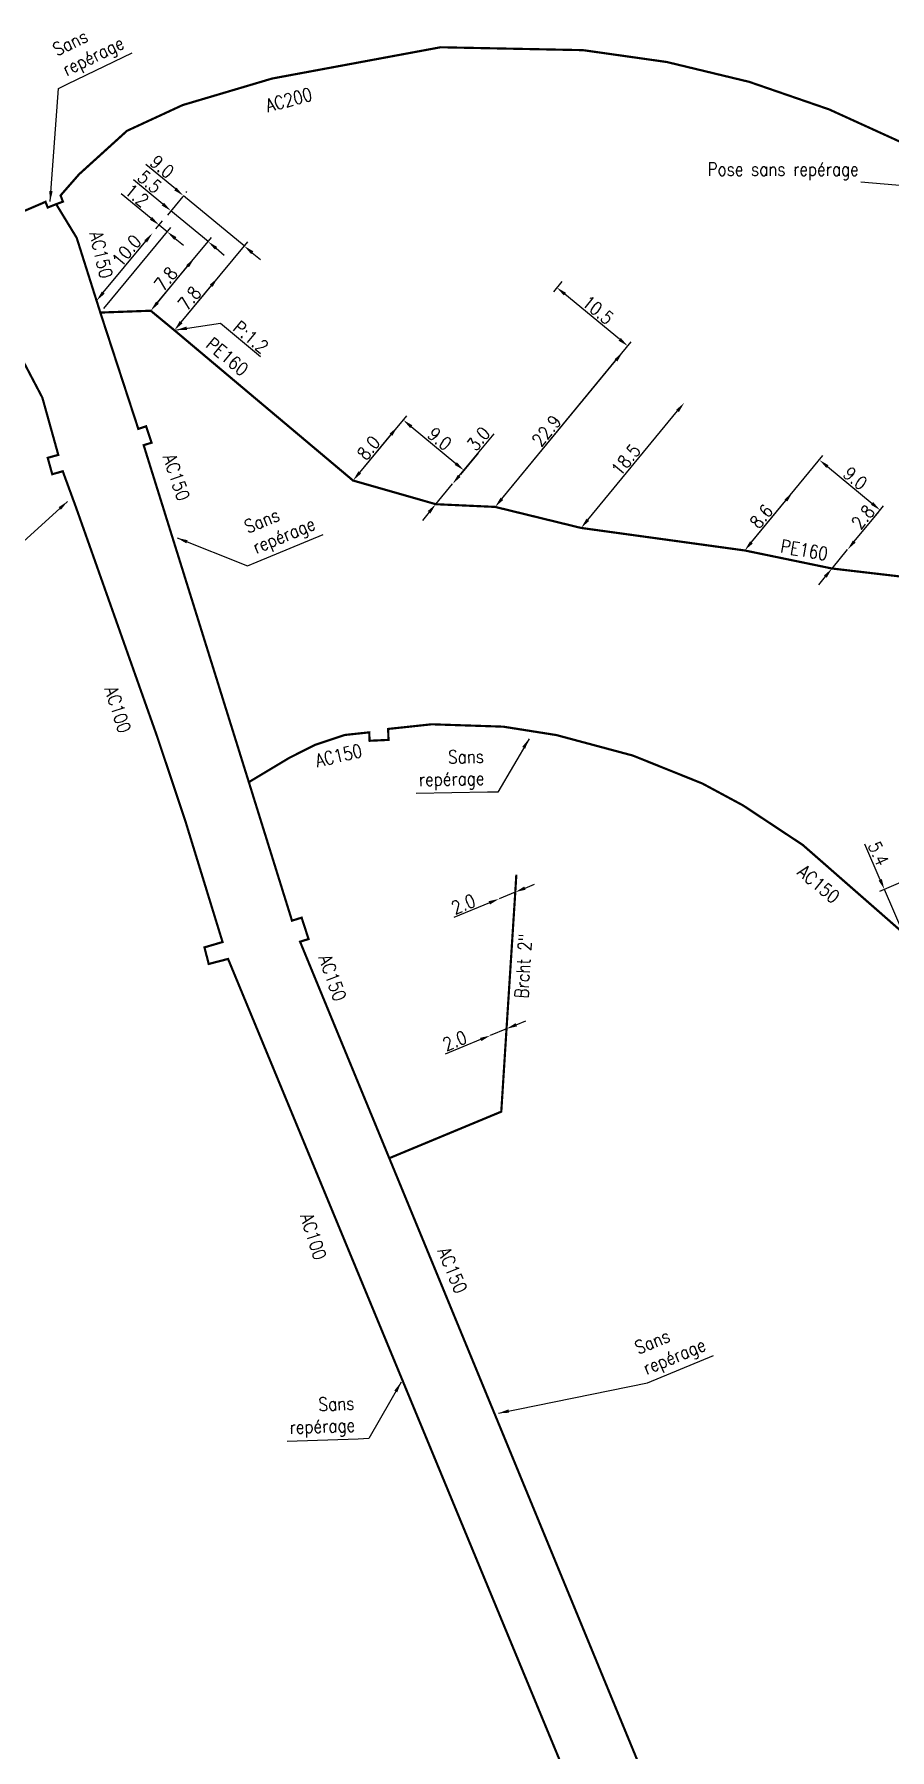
# Model space of a CAD drawing. Header units: millimetres. Extents: x 150994 to 151987, y 125997 to 127005.
# Drawn here: x 151539.3 to 151637, y 126437.8 to 126633.6 of the extents above; entities that cross this region are included whole.
import ezdxf

# ---------------------------------------------------------------- set-up
doc = ezdxf.new("R2010")
doc.units = ezdxf.units.MM
doc.header["$PDMODE"] = 34
for name, pattern in [('L_100_AP', [14, 10, -1.5, 1, -1.5]), ('L_100_PE', [14, 10, -1.5, 1, -1.5]), ('L_RAC_PE', [3.5, 2, -1.5])]:
    doc.linetypes.add(name, pattern=pattern)
doc.layers.get('Defpoints').update_dxf_attribs({"linetype": 'CONTINUOUS'})
doc.layers.add('L_140', color=3, linetype='CONTINUOUS')
doc.layers.add('L_170', color=7, linetype='CONTINUOUS', plot=False)
doc.styles.get("Standard").update_dxf_attribs({"font": 'romans.shx', "width": 0.85})
doc.dimstyles.get("Standard").update_dxf_attribs({"dimtxt": 1.5, "dimasz": 1.2, "dimexe": 0.625, "dimexo": 0.625, "dimgap": 0.25, "dimtad": 1, "dimdec": 1, "dimzin": 0, "dimdsep": 46, "dimtxsty": 'Standard', "dimcen": -0.5, "dimadec": 0, "dimazin": 0, "dimtfac": 1, "dimtdec": 1, "dimtmove": 0, "dimatfit": 3, "dimfxl": 0, "dimtolj": 1, "dimtzin": 0, "dimarcsym": 0})

# ---------------------------------------------------------------- blocks, each defined once
blk = doc.blocks.new('*D300')
at = {"layer": 'Defpoints', "color": 0, "linetype": 'Continuous', "transparency": 16777216}
for p in [(151552.84, 126610.88), (151553.61, 126611.8), (151546.89, 126601.82)]:
    blk.add_point(p, dxfattribs=at)
at = {"layer": 'L_140', "color": 0, "linetype": 'Continuous', "lineweight": -2, "transparency": 16777216}
for p, q in [((151552.68, 126612.57), (151549.28, 126615.39)), ((151553.24, 126611.36), (151554, 126612.28)), ((151547.29, 126602.3), (151554.93, 126611.52)), ((151554.53, 126611.04), (151553.61, 126611.8)), ((151555.45, 126610.27), (151556.38, 126609.51))]:
    blk.add_line(p, q, dxfattribs=at)
at = {"layer": 'L_140', "color": 0, "linetype": 'Continuous', "transparency": 16777216}
for points in [[(151552.81, 126612.72), (151552.55, 126612.41), (151553.61, 126611.8)], [(151555.58, 126610.43), (151555.33, 126610.12), (151554.53, 126611.04)]]:
    blk.add_solid(points, dxfattribs=at)
at = {"layer": 'L_140', "color": 0, "linetype": 'Continuous', "transparency": 16777216, "insert": (151551.06, 126615.21), "char_height": 1.5, "attachment_point": 5, "rotation": 320.3734}
blk.add_mtext('\\A1;1.2', dxfattribs=at)
blk = doc.blocks.new('*D301')
at = {"layer": 'Defpoints', "color": 0, "linetype": 'Continuous', "transparency": 16777216}
for p in [(151552.84, 126610.88), (151552.84, 126610.88), (151546.46, 126603.18)]:
    blk.add_point(p, dxfattribs=at)
at = {"layer": 'L_140', "color": 0, "linetype": 'Continuous', "lineweight": -2, "transparency": 16777216}
blk.add_line((151547.23, 126604.1), (151552.07, 126609.96), dxfattribs=at)
at = {"layer": 'L_140', "color": 0, "linetype": 'Continuous', "transparency": 16777216}
for points in [[(151551.92, 126610.08), (151552.23, 126609.83), (151552.84, 126610.88)], [(151547.07, 126604.23), (151547.38, 126603.97), (151546.46, 126603.18)]]:
    blk.add_solid(points, dxfattribs=at)
at = {"layer": 'L_140', "color": 0, "linetype": 'Continuous', "transparency": 16777216, "insert": (151549.9, 126608.89), "char_height": 1.5, "attachment_point": 5, "rotation": 50.3734}
blk.add_mtext('\\A1;10.0', dxfattribs=at)
blk = doc.blocks.new('*D303')
at = {"layer": 'Defpoints', "color": 0, "linetype": 'Continuous', "transparency": 16777216}
for p in [(151556.7, 126615.54), (151554.95, 126613.43), (151552.65, 126602.03)]:
    blk.add_point(p, dxfattribs=at)
at = {"layer": 'L_140', "color": 0, "linetype": 'Continuous', "lineweight": -2, "transparency": 16777216}
for p, q in [((151554.03, 126614.2), (151550.66, 126616.98)), ((151556.3, 126615.06), (151554.55, 126612.95)), ((151559.19, 126609.92), (151554.95, 126613.43)), ((151553.05, 126602.51), (151559.59, 126610.4)), ((151560.11, 126609.16), (151561.04, 126608.39))]:
    blk.add_line(p, q, dxfattribs=at)
at = {"layer": 'L_140', "color": 0, "linetype": 'Continuous', "transparency": 16777216}
for points in [[(151554.16, 126614.35), (151553.9, 126614.04), (151554.95, 126613.43)], [(151560.24, 126609.31), (151559.99, 126609), (151559.19, 126609.92)]]:
    blk.add_solid(points, dxfattribs=at)
at = {"layer": 'L_140', "color": 0, "linetype": 'Continuous', "transparency": 16777216, "insert": (151552.52, 126616.74), "char_height": 1.5, "attachment_point": 5, "rotation": 320.3734}
blk.add_mtext('\\A1;5.5', dxfattribs=at)
blk = doc.blocks.new('*D304')
at = {"layer": 'Defpoints', "color": 0, "linetype": 'Continuous', "transparency": 16777216}
for p in [(151557.63, 126608.04), (151557.63, 126608.04), (151552.65, 126602.03)]:
    blk.add_point(p, dxfattribs=at)
at = {"layer": 'L_140', "color": 0, "linetype": 'Continuous', "lineweight": -2, "transparency": 16777216}
blk.add_line((151553.42, 126602.95), (151556.86, 126607.11), dxfattribs=at)
at = {"layer": 'L_140', "color": 0, "linetype": 'Continuous', "transparency": 16777216}
for points in [[(151556.71, 126607.24), (151557.02, 126606.99), (151557.63, 126608.04)], [(151553.26, 126603.08), (151553.57, 126602.83), (151552.65, 126602.03)]]:
    blk.add_solid(points, dxfattribs=at)
at = {"layer": 'L_140', "color": 0, "linetype": 'Continuous', "transparency": 16777216, "insert": (151554.37, 126605.67), "char_height": 1.5, "attachment_point": 5, "rotation": 50.3734}
blk.add_mtext('\\A1;7.8', dxfattribs=at)
blk = doc.blocks.new('*D305')
at = {"layer": 'Defpoints', "color": 0, "linetype": 'Continuous', "transparency": 16777216}
for p in [(151556.3, 126615.06), (151556.38, 126615.16), (151555.35, 126599.8)]:
    blk.add_point(p, dxfattribs=at)
at = {"layer": 'L_140', "color": 0, "linetype": 'Continuous', "lineweight": -2, "transparency": 16777216}
for p, q in [((151555.46, 126615.93), (151552.09, 126618.71)), ((151563.32, 126609.42), (151556.38, 126615.16)), ((151556.7, 126615.54), (151556.78, 126615.64)), ((151555.75, 126600.28), (151563.72, 126609.9)), ((151564.24, 126608.65), (151565.17, 126607.89))]:
    blk.add_line(p, q, dxfattribs=at)
at = {"layer": 'L_140', "color": 0, "linetype": 'Continuous', "transparency": 16777216}
for points in [[(151555.59, 126616.08), (151555.33, 126615.77), (151556.38, 126615.16)], [(151564.37, 126608.81), (151564.11, 126608.5), (151563.32, 126609.42)]]:
    blk.add_solid(points, dxfattribs=at)
at = {"layer": 'L_140', "color": 0, "linetype": 'Continuous', "transparency": 16777216, "insert": (151553.95, 126618.47), "char_height": 1.5, "attachment_point": 5, "rotation": 320.3734}
blk.add_mtext('\\A1;9.0', dxfattribs=at)
blk = doc.blocks.new('*D306')
at = {"layer": 'Defpoints', "color": 0, "linetype": 'Continuous', "transparency": 16777216}
for p in [(151560.32, 126605.81), (151560.32, 126605.81), (151555.35, 126599.8)]:
    blk.add_point(p, dxfattribs=at)
at = {"layer": 'L_140', "color": 0, "linetype": 'Continuous', "lineweight": -2, "transparency": 16777216}
blk.add_line((151556.11, 126600.72), (151559.56, 126604.88), dxfattribs=at)
at = {"layer": 'L_140', "color": 0, "linetype": 'Continuous', "transparency": 16777216}
for points in [[(151559.4, 126605.01), (151559.71, 126604.75), (151560.32, 126605.81)], [(151555.96, 126600.85), (151556.27, 126600.59), (151555.35, 126599.8)]]:
    blk.add_solid(points, dxfattribs=at)
at = {"layer": 'L_140', "color": 0, "linetype": 'Continuous', "transparency": 16777216, "insert": (151557.07, 126603.44), "char_height": 1.5, "attachment_point": 5, "rotation": 50.3734}
blk.add_mtext('\\A1;7.8', dxfattribs=at)
blk = doc.blocks.new('*D307')
at = {"layer": 'Defpoints', "color": 0, "linetype": 'Continuous', "transparency": 16777216}
for p in [(151590.44, 126586.27), (151588.41, 126583.82), (151575.75, 126582.65)]:
    blk.add_point(p, dxfattribs=at)
at = {"layer": 'L_140', "color": 0, "linetype": 'Continuous', "lineweight": -2, "transparency": 16777216}
for p, q in [((151576.14, 126583.13), (151581.88, 126590.05)), ((151582.4, 126588.8), (151587.48, 126584.59)), ((151590.04, 126585.79), (151588.01, 126583.34))]:
    blk.add_line(p, q, dxfattribs=at)
at = {"layer": 'L_140', "color": 0, "linetype": 'Continuous', "transparency": 16777216}
for points in [[(151582.53, 126588.95), (151582.27, 126588.65), (151581.48, 126589.57)], [(151587.61, 126584.74), (151587.36, 126584.43), (151588.41, 126583.82)]]:
    blk.add_solid(points, dxfattribs=at)
at = {"layer": 'L_140', "color": 0, "linetype": 'Continuous', "transparency": 16777216, "insert": (151585.65, 126587.41), "char_height": 1.5, "attachment_point": 5, "rotation": 320.3433}
blk.add_mtext('\\A1;9.0', dxfattribs=at)
blk = doc.blocks.new('*D308')
at = {"layer": 'Defpoints', "color": 0, "linetype": 'Continuous', "transparency": 16777216}
for p in [(151580.85, 126588.81), (151580.85, 126588.81), (151575.75, 126582.65)]:
    blk.add_point(p, dxfattribs=at)
at = {"layer": 'L_140', "color": 0, "linetype": 'Continuous', "lineweight": -2, "transparency": 16777216}
blk.add_line((151576.51, 126583.57), (151580.08, 126587.88), dxfattribs=at)
at = {"layer": 'L_140', "color": 0, "linetype": 'Continuous', "transparency": 16777216}
for points in [[(151579.93, 126588.01), (151580.24, 126587.76), (151580.85, 126588.81)], [(151576.36, 126583.7), (151576.67, 126583.45), (151575.75, 126582.65)]]:
    blk.add_solid(points, dxfattribs=at)
at = {"layer": 'L_140', "color": 0, "linetype": 'Continuous', "transparency": 16777216, "insert": (151577.53, 126586.37), "char_height": 1.5, "attachment_point": 5, "rotation": 50.3433}
blk.add_mtext('\\A1;8.0', dxfattribs=at)
blk = doc.blocks.new('*D309')
at = {"layer": 'Defpoints', "color": 0, "linetype": 'Continuous', "transparency": 16777216}
for p in [(151587.11, 126582.26), (151587.11, 126582.26), (151585.2, 126579.95)]:
    blk.add_point(p, dxfattribs=at)
at = {"layer": 'L_140', "color": 0, "linetype": 'Continuous', "lineweight": -2, "transparency": 16777216}
for p, q in [((151587.88, 126583.19), (151591.86, 126587.99)), ((151585.2, 126579.95), (151587.11, 126582.26)), ((151584.43, 126579.03), (151583.67, 126578.1))]:
    blk.add_line(p, q, dxfattribs=at)
at = {"layer": 'L_140', "color": 0, "linetype": 'Continuous', "transparency": 16777216}
for points in [[(151587.73, 126583.31), (151588.03, 126583.06), (151587.11, 126582.26)], [(151584.28, 126579.16), (151584.59, 126578.9), (151585.2, 126579.95)]]:
    blk.add_solid(points, dxfattribs=at)
at = {"layer": 'L_140', "color": 0, "linetype": 'Continuous', "transparency": 16777216, "insert": (151590.08, 126587.41), "char_height": 1.5, "attachment_point": 5, "rotation": 50.3433}
blk.add_mtext('\\A1;3.0', dxfattribs=at)
blk = doc.blocks.new('*D310')
at = {"layer": 'Defpoints', "color": 0, "linetype": 'Continuous', "transparency": 16777216}
for p in [(151599.02, 126604.68), (151600, 126605.87), (151591.98, 126579.64)]:
    blk.add_point(p, dxfattribs=at)
at = {"layer": 'L_140', "color": 0, "linetype": 'Continuous', "lineweight": -2, "transparency": 16777216}
for p, q in [((151599.6, 126605.38), (151598.63, 126604.2)), ((151606.2, 126598.77), (151599.95, 126603.92)), ((151592.38, 126580.12), (151607.52, 126598.49))]:
    blk.add_line(p, q, dxfattribs=at)
at = {"layer": 'L_140', "color": 0, "linetype": 'Continuous', "transparency": 16777216}
for points in [[(151600.08, 126604.07), (151599.82, 126603.77), (151599.02, 126604.68)], [(151606.33, 126598.92), (151606.07, 126598.61), (151607.13, 126598)]]:
    blk.add_solid(points, dxfattribs=at)
at = {"layer": 'L_140', "color": 0, "linetype": 'Continuous', "transparency": 16777216, "insert": (151603.71, 126602.12), "char_height": 1.5, "attachment_point": 5, "rotation": 320.4901}
blk.add_mtext('\\A1;10.5', dxfattribs=at)
blk = doc.blocks.new('*D311')
at = {"layer": 'Defpoints', "color": 0, "linetype": 'Continuous', "transparency": 16777216}
for p in [(151606.55, 126597.3), (151606.55, 126597.3), (151591.98, 126579.64)]:
    blk.add_point(p, dxfattribs=at)
at = {"layer": 'L_140', "color": 0, "linetype": 'Continuous', "lineweight": -2, "transparency": 16777216}
blk.add_line((151592.74, 126580.56), (151605.78, 126596.38), dxfattribs=at)
at = {"layer": 'L_140', "color": 0, "linetype": 'Continuous', "transparency": 16777216}
for points in [[(151605.63, 126596.51), (151605.94, 126596.25), (151606.55, 126597.3)], [(151592.59, 126580.69), (151592.9, 126580.43), (151591.98, 126579.64)]]:
    blk.add_solid(points, dxfattribs=at)
at = {"layer": 'L_140', "color": 0, "linetype": 'Continuous', "transparency": 16777216, "insert": (151597.85, 126588.33), "char_height": 1.5, "attachment_point": 5, "rotation": 50.4901}
blk.add_mtext('\\A1;22.9', dxfattribs=at)
blk = doc.blocks.new('*D312')
at = {"layer": 'Defpoints', "color": 0, "linetype": 'Continuous', "transparency": 16777216}
for p in [(151613.57, 126591.52), (151613.57, 126591.52), (151601.8, 126577.24)]:
    blk.add_point(p, dxfattribs=at)
at = {"layer": 'L_140', "color": 0, "linetype": 'Continuous', "lineweight": -2, "transparency": 16777216}
blk.add_line((151602.56, 126578.17), (151612.8, 126590.59), dxfattribs=at)
at = {"layer": 'L_140', "color": 0, "linetype": 'Continuous', "transparency": 16777216}
for points in [[(151612.65, 126590.72), (151612.96, 126590.46), (151613.57, 126591.52)], [(151602.41, 126578.3), (151602.72, 126578.04), (151601.8, 126577.24)]]:
    blk.add_solid(points, dxfattribs=at)
at = {"layer": 'L_140', "color": 0, "linetype": 'Continuous', "transparency": 16777216, "insert": (151606.91, 126585.02), "char_height": 1.5, "attachment_point": 5, "rotation": 50.4901}
blk.add_mtext('\\A1;18.5', dxfattribs=at)
blk = doc.blocks.new('*D313')
at = {"layer": 'Defpoints', "color": 0, "linetype": 'Continuous', "transparency": 16777216}
for p in [(151635.95, 126579.27), (151634.81, 126577.89), (151620.48, 126574.67)]:
    blk.add_point(p, dxfattribs=at)
at = {"layer": 'L_140', "color": 0, "linetype": 'Continuous', "lineweight": -2, "transparency": 16777216}
for p, q in [((151620.88, 126575.15), (151629.41, 126585.49)), ((151629.93, 126584.24), (151635.02, 126580.04)), ((151635.21, 126578.38), (151636.35, 126579.76))]:
    blk.add_line(p, q, dxfattribs=at)
at = {"layer": 'L_140', "color": 0, "linetype": 'Continuous', "transparency": 16777216}
for points in [[(151630.06, 126584.39), (151629.81, 126584.09), (151629.01, 126585)], [(151635.15, 126580.19), (151634.9, 126579.88), (151635.95, 126579.27)]]:
    blk.add_solid(points, dxfattribs=at)
at = {"layer": 'L_140', "color": 0, "linetype": 'Continuous', "transparency": 16777216, "insert": (151633.11, 126582.91), "char_height": 1.5, "attachment_point": 5, "rotation": 320.4601}
blk.add_mtext('\\A1;9.0', dxfattribs=at)
blk = doc.blocks.new('*D314')
at = {"layer": 'Defpoints', "color": 0, "linetype": 'Continuous', "transparency": 16777216}
for p in [(151632.23, 126574.77), (151632.23, 126574.77), (151630.45, 126572.61)]:
    blk.add_point(p, dxfattribs=at)
at = {"layer": 'L_140', "color": 0, "linetype": 'Continuous', "lineweight": -2, "transparency": 16777216}
for p, q in [((151632.99, 126575.69), (151635.78, 126579.06)), ((151630.45, 126572.61), (151632.23, 126574.77)), ((151629.68, 126571.68), (151628.92, 126570.76))]:
    blk.add_line(p, q, dxfattribs=at)
at = {"layer": 'L_140', "color": 0, "linetype": 'Continuous', "transparency": 16777216}
for points in [[(151632.84, 126575.82), (151633.15, 126575.57), (151632.23, 126574.77)], [(151629.53, 126571.81), (151629.84, 126571.56), (151630.45, 126572.61)]]:
    blk.add_solid(points, dxfattribs=at)
at = {"layer": 'L_140', "color": 0, "linetype": 'Continuous', "transparency": 16777216, "insert": (151633.99, 126578.48), "char_height": 1.5, "attachment_point": 5, "rotation": 50.4601}
blk.add_mtext('\\A1;2.8', dxfattribs=at)
blk = doc.blocks.new('*D315')
at = {"layer": 'Defpoints', "color": 0, "linetype": 'Continuous', "transparency": 16777216}
for p in [(151625.95, 126581.3), (151625.95, 126581.3), (151620.48, 126574.67)]:
    blk.add_point(p, dxfattribs=at)
at = {"layer": 'L_140', "color": 0, "linetype": 'Continuous', "lineweight": -2, "transparency": 16777216}
blk.add_line((151621.24, 126575.6), (151625.19, 126580.38), dxfattribs=at)
at = {"layer": 'L_140', "color": 0, "linetype": 'Continuous', "transparency": 16777216}
for points in [[(151625.03, 126580.5), (151625.34, 126580.25), (151625.95, 126581.3)], [(151621.09, 126575.72), (151621.4, 126575.47), (151620.48, 126574.67)]]:
    blk.add_solid(points, dxfattribs=at)
at = {"layer": 'L_140', "color": 0, "linetype": 'Continuous', "transparency": 16777216, "insert": (151622.38, 126578.55), "char_height": 1.5, "attachment_point": 5, "rotation": 50.4601}
blk.add_mtext('\\A1;8.6', dxfattribs=at)
blk = doc.blocks.new('*D355')
at = {"layer": 'Defpoints', "color": 0, "linetype": 'Continuous', "transparency": 16777216}
for p in [(151658.15, 126545.37), (151636.43, 126535.99), (151638.57, 126531.03)]:
    blk.add_point(p, dxfattribs=at)
at = {"layer": 'L_140', "color": 0, "linetype": 'Continuous', "lineweight": -2, "transparency": 16777216}
for p, q in [((151657.57, 126545.12), (151635.86, 126535.74)), ((151635.95, 126537.09), (151634.2, 126541.16)), ((151638.57, 126531.03), (151636.43, 126535.99)), ((151639.05, 126529.93), (151639.52, 126528.83))]:
    blk.add_line(p, q, dxfattribs=at)
at = {"layer": 'L_140', "color": 0, "linetype": 'Continuous', "transparency": 16777216}
for points in [[(151636.14, 126537.17), (151635.77, 126537.01), (151636.43, 126535.99)], [(151639.23, 126530.01), (151638.86, 126529.85), (151638.57, 126531.03)]]:
    blk.add_solid(points, dxfattribs=at)
at = {"layer": 'L_140', "color": 0, "linetype": 'Continuous', "transparency": 16777216, "insert": (151635.75, 126540.07), "char_height": 1.5, "attachment_point": 5, "rotation": 293.3684}
blk.add_mtext('\\A1;5.4', dxfattribs=at)
blk = doc.blocks.new('*D372')
at = {"layer": 'Defpoints', "color": 0, "linetype": 'Continuous', "transparency": 16777216}
for p in [(151593.28, 126520.08), (151591.43, 126519.31), (151591.43, 126519.31)]:
    blk.add_point(p, dxfattribs=at)
at = {"layer": 'L_170', "color": 0, "linetype": 'Continuous', "lineweight": -2, "transparency": 16777216}
for p, q in [((151593.28, 126520.08), (151591.43, 126519.31)), ((151594.39, 126520.54), (151595.5, 126521)), ((151590.32, 126518.86), (151586.29, 126517.19))]:
    blk.add_line(p, q, dxfattribs=at)
at = {"layer": 'L_170', "color": 0, "linetype": 'Continuous', "transparency": 16777216}
for points in [[(151594.31, 126520.72), (151594.47, 126520.35), (151593.28, 126520.08)], [(151590.25, 126519.04), (151590.4, 126518.67), (151591.43, 126519.31)]]:
    blk.add_solid(points, dxfattribs=at)
at = {"layer": 'L_170', "color": 0, "linetype": 'Continuous', "transparency": 16777216, "insert": (151587.37, 126518.72), "char_height": 1.5, "attachment_point": 5, "rotation": 22.4719}
blk.add_mtext('\\A1;2.0', dxfattribs=at)
blk = doc.blocks.new('*D373')
at = {"layer": 'Defpoints', "color": 0, "linetype": 'Continuous', "transparency": 16777216}
for p in [(151592.43, 126534.91), (151592.43, 126534.91), (151594.28, 126535.68)]:
    blk.add_point(p, dxfattribs=at)
at = {"layer": 'L_170', "color": 0, "linetype": 'Continuous', "lineweight": -2, "transparency": 16777216}
for p, q in [((151595.39, 126536.14), (151596.49, 126536.6)), ((151591.32, 126534.46), (151587.28, 126532.78)), ((151594.28, 126535.68), (151592.43, 126534.91))]:
    blk.add_line(p, q, dxfattribs=at)
at = {"layer": 'L_170', "color": 0, "linetype": 'Continuous', "transparency": 16777216}
for points in [[(151595.31, 126536.32), (151595.46, 126535.95), (151594.28, 126535.68)], [(151591.24, 126534.64), (151591.4, 126534.27), (151592.43, 126534.91)]]:
    blk.add_solid(points, dxfattribs=at)
at = {"layer": 'L_170', "color": 0, "linetype": 'Continuous', "transparency": 16777216, "insert": (151588.36, 126534.31), "char_height": 1.5, "attachment_point": 5, "rotation": 22.4719}
blk.add_mtext('\\A1;2.0', dxfattribs=at)

msp = doc.modelspace()

# ---------------------------------------------------------------- linework, layer by layer
at = {"layer": 'L_140', "linetype": 'L_100_AP', "ltscale": 0.5, "flags": 128}
msp.add_lwpolyline([(151615.82, 126321.76, 0.25, 0.25, 0), (151617.73, 126333.45, 0.25, 0.25, 0), (151618.27, 126334.18, 0.25, 0.25, 0), (151623.34, 126338.17, 0.25, 0.25, 0), (151623.75, 126338.11, 0.25, 0.25, 0), (151633.54, 126336.84, 0.25, 0.25, 0), (151634.26, 126336.74, 0.25, 0.25, 0), (151644.3, 126326.27, 0.25, 0.25, 0), (151697.02, 126318.4, 0.25, 0.25, 0), (151701.92, 126321.68, 0.25, 0.25, 0), (151702.27, 126321.61, 0.25, 0.25, 0), (151709.51, 126320.28, 0.25, 0.25, 0), (151711.89, 126319.84, 0.25, 0.25, 0), (151717.24, 126315.31, 0.25, 0.25, 0), (151741.94, 126310.94, 0.25, 0.25, 0), (151746.67, 126310.1, 0.25, 0.25, 0), (151769.36, 126306.12, 0.25, 0.25, 0), (151769.36, 126306.12, 0.25, 0.25, 0), (151782.17, 126304.56, 0.25, 0.25, 0), (151785.76, 126309.51, 0.25, 0.25, 0), (151787, 126317.61, 0.25, 0.25, 0), (151790.39, 126339.66, 0.25, 0.25, 0), (151790.39, 126339.66, 0.25, 0.25, 0), (151790.39, 126339.66, 0.25, 0.25, 0), (151797.17, 126379.94, 0.25, 0.25, 0), (151797.17, 126379.94, 0.25, 0.25, 0), (151797.76, 126389.05, 0.25, 0.25, 0), (151797.52, 126402.07, 0.25, 0.25, 0), (151796.56, 126409.93, 0.25, 0.25, 0), (151795.79, 126415.38, 0.25, 0.25, 0), (151794.89, 126419.62, 0.25, 0.25, 0), (151794.89, 126419.62, 0.25, 0.25, 0), (151794.89, 126419.62, 0.25, 0.25, 0.033983), (151782.48, 126447.84, 0.25, 0.25, 0), (151767.9, 126476.96, 0.25, 0.25, 0), (151750.78, 126511.78, 0.25, 0.25, 0), (151737.02, 126533.77, 0.25, 0.25, 0), (151728.7, 126544.86, 0.25, 0.25, 0), (151720.6, 126554.62, 0.25, 0.25, 0), (151706.36, 126569.59, 0.25, 0.25, 0), (151700.29, 126574.77, 0.25, 0.25, 0), (151700.29, 126574.77, 0.25, 0.25, 0), (151699.23, 126573.63, 0.25, 0.25, 0), (151697.48, 126575.1, 0.25, 0.25, 0), (151697.93, 126575.67, 0.25, 0.25, 0), (151697.93, 126575.67, 0.25, 0.25, 0), (151671.91, 126598.12, 0.25, 0.25, 0.0361), (151647.31, 126616.16, 0.25, 0.25, 0.120209), (151602.01, 126631.77, 0.25, 0.25, 0), (151602.01, 126631.77, 0.25, 0.25, 0), (151602.01, 126631.77, 0.25, 0.25, 0), (151585.75, 126632.1, 0.25, 0.25, 0), (151566.51, 126628.53, 0.25, 0.25, 0), (151556.29, 126625.5, 0.25, 0.25, 0), (151549.93, 126622.56, 0.25, 0.25, 0), (151544.46, 126617.6, 0.25, 0.25, 0), (151542.35, 126615.19, 0.25, 0.25, 0), (151542.62, 126614.48, 0.25, 0.25, 0), (151541.85, 126614.19, 0.25, 0.25, 0), (151540.88, 126613.81, 0.25, 0.25, 0), (151540.63, 126614.46, 0.25, 0.25, 0), (151522.26, 126606.55, 0.25, 0.25, 0), (151514.14, 126603.05, 0.25, 0.25, 0), (151512.22, 126602.18, 0.25, 0.25, 0), (151510.65, 126601.42, 0.25, 0.25, 0), (151510.65, 126601.42, 0.25, 0.25, 0), (151506.2, 126599.57, 0.25, 0.25, 0), (151486.35, 126587.78, 0.25, 0.25, 0), (151486.15, 126585.38, 0.25, 0.25, 0), (151485.08, 126584.98, 0.25, 0.25, 0), (151478.48, 126582.51, 0.25, 0.25, 0), (151478.01, 126582.33, 0.25, 0.25, 0), (151477.62, 126583.19, 0.25, 0.25, 0), (151476.64, 126582.76, 0.25, 0.25, 0), (151462.94, 126576.6, 0.25, 0.25, 0), (151441.48, 126566.83, 0.25, 0.25, 0), (151435.78, 126563.45, 0.25, 0.25, 0), (151433.58, 126561.52, 0.25, 0.25, 0), (151432.6, 126560.34, 0.25, 0.25, 0), (151431.39, 126559.01, 0.25, 0.25, 0), (151429.62, 126556.68, 0.25, 0.25, 0), (151427.92, 126553.14, 0.25, 0.25, 0), (151427.92, 126553.14, 0.25, 0.25, 0), (151426.71, 126548.98, 0.25, 0.25, 0), (151426.2, 126546.26, 0.25, 0.25, 0), (151425.99, 126545, 0.25, 0.25, 0), (151425.95, 126544.19, 0.25, 0.25, 0), (151433.51, 126494.39, 0.25, 0.25, 0), (151442.02, 126443.1, 0.25, 0.25, 0), (151451.13, 126395.31, 0.25, 0.25, 0), (151452.06, 126395.47, 0.25, 0.25, 0), (151452.63, 126392.17, 0.25, 0.25, 0), (151451.99, 126392.06, 0, 0, 0)], format="xyseb", dxfattribs=at)
at = {"layer": 'L_140', "linetype": 'L_100_AP', "ltscale": 0.5, "const_width": 0.25, "flags": 128}
for points in [[(151633.54, 126336.84), (151634.5, 126346.26), (151634.5, 126346.26), (151635.05, 126355.57), (151634.66, 126363.69), (151633.58, 126371.88), (151631.97, 126378.19), (151629.35, 126386.06), (151615.32, 126419.37), (151579.89, 126505.31), (151569.7, 126530.02), (151570.67, 126530.32), (151569.88, 126532.76), (151568.78, 126532.42), (151563.85, 126548.23), (151551.84, 126586.68), (151552.74, 126586.97), (151552.12, 126588.84), (151551.23, 126588.54), (151546.89, 126601.82), (151546.46, 126603.18), (151544.19, 126610.35), (151541.85, 126614.19)], [(151522.26, 126606.55), (151534.19, 126600.26), (151535.96, 126598.68), (151538.03, 126596.37), (151540.27, 126592.11), (151542.09, 126585.58), (151540.88, 126585.24), (151541.4, 126583.37), (151542.6, 126583.71), (151544.09, 126579.65), (151547.13, 126571.07), (151550.09, 126562.71), (151553.33, 126553.57), (151556.6, 126543.79), (151560.85, 126529.98), (151558.78, 126529.37), (151559.27, 126527.48), (151561.48, 126528.05), (151561.48, 126528.05), (151561.48, 126528.05), (151561.48, 126528.05), (151624.6, 126375.63), (151624.6, 126375.63), (151624.6, 126375.63), (151626.28, 126369.87), (151627.02, 126365.53), (151627.32, 126361.26), (151627.32, 126361.26), (151627.37, 126349.45), (151626.54, 126344.48), (151625.2, 126340.64), (151623.75, 126338.11), (151623.75, 126338.11), (151623.75, 126338.11)], [(151702.27, 126321.61), (151702.5, 126323.6), (151708.12, 126369.45), (151708.12, 126369.45), (151708.12, 126369.45), (151708.58, 126380.96), (151707.6, 126392.04), (151706.73, 126397.43), (151705.6, 126401.97), (151703.39, 126408.31), (151703.39, 126408.31), (151689.66, 126445.43), (151676.95, 126477.73), (151668.57, 126492.67), (151659.81, 126506.37), (151650.9, 126517.86), (151650.9, 126517.86), (151648.55, 126520.91), (151645.34, 126524.44), (151638.57, 126531.03), (151638.57, 126531.03), (151627.11, 126541.06), (151620.28, 126545.58), (151615.65, 126548.07), (151607.71, 126551.26), (151598.98, 126553.6), (151592.9, 126554.56), (151584.73, 126554.83), (151579.76, 126554.3), (151579.8, 126553.05), (151577.64, 126552.95), (151577.6, 126553.91), (151574.8, 126553.61), (151571.43, 126552.49), (151568.49, 126551.01), (151563.85, 126548.23)]]:
    msp.add_lwpolyline(points, dxfattribs=at)
at = {"layer": 'L_140', "linetype": 'L_100_PE', "ltscale": 0.5, "flags": 128}
msp.add_lwpolyline([(151697.48, 126575.1, 0.25, 0.25, 0), (151697.48, 126575.1, 0.25, 0.25, 0), (151692.57, 126572.2, 0.25, 0.25, 0), (151680.22, 126565.16, 0.25, 0.25, 0), (151680.22, 126565.16, 0.25, 0.25, 0), (151675.71, 126565, 0.25, 0.25, 0), (151665.86, 126567.19, 0.25, 0.25, 0), (151655.12, 126569.66, 0.25, 0.25, 0), (151655.12, 126569.66, 0.25, 0.25, 0), (151637.74, 126571.76, 0.25, 0.25, 0), (151630.45, 126572.61, 0.25, 0.25, 0), (151620.48, 126574.67, 0.25, 0.25, 0), (151601.8, 126577.24, 0.25, 0.25, 0), (151591.98, 126579.64, 0.25, 0.25, 0), (151585.2, 126579.95, 0.25, 0.25, 0), (151575.75, 126582.65, 0.25, 0.25, 0), (151555.35, 126599.8, 0.25, 0.25, 0), (151552.65, 126602.03, 0.25, 0.25, 0), (151546.89, 126601.82, 0, 0, 0)], format="xyseb", dxfattribs=at)
at = {"layer": 'L_170', "linetype": 'L_RAC_PE', "ltscale": 0.5, "const_width": 0.25, "flags": 128}
msp.add_lwpolyline([(151579.89, 126505.31), (151592.68, 126510.62), (151593.28, 126520.08), (151594.28, 126535.68), (151594.4, 126537.67)], dxfattribs=at)

# ---------------------------------------------------------------- texts
at = {"layer": 'L_140', "linetype": 'Continuous', "width": 0.85}
for s, rotation, p in [('AC200', 14.8546, (151566, 126624.69)), ('AC150', 283.4069, (151545.63, 126610.87)), ('PE160', 319.9433, (151558.81, 126597.98)), ('AC150', 288.2753, (151554.03, 126585.34)), ('PE160', 349.7706, (151624.46, 126574.47)), ('AC100', 287.6862, (151547.36, 126558.86)), ('AC150', 13.1342, (151571.65, 126549.92)), ('AC150', 319.9996, (151626.38, 126537.75)), ('AC150', 289.7176, (151571.8, 126528.18)), ('AC100', 287.6862, (151569.69, 126498.71)), ('AC150', 292.673, (151585.38, 126494.71))]:
    msp.add_text(s, height=1.5, rotation=rotation, dxfattribs=at).set_placement(p)
at = {"layer": 'L_140', "linetype": 'Continuous', "char_height": 1.5}
for insert, attachment_point, rotation in [((151543.24, 126628.35), 7, 25.8567), ((151564.87, 126573.82), 7, 22.4719), ((151590.77, 126547.43), 9, 1.145), ((151609.46, 126480.12), 7, 22.4719), ((151576.02, 126473.61), 9, 1.9942)]:
    msp.add_mtext('\\A1;Sans\\Prepérage', dxfattribs=dict(at, insert=insert, attachment_point=attachment_point, rotation=rotation))
at = {"layer": 'L_140', "linetype": 'Continuous', "insert": (151633.5, 126616.94), "char_height": 1.5, "attachment_point": 9}
msp.add_mtext('Pose sans repérage', dxfattribs=at)
at = {"layer": 'L_140', "linetype": 'Continuous', "ltscale": 0.5, "insert": (151561.89, 126599.87), "char_height": 1.5, "attachment_point": 7, "rotation": 320.3734}
msp.add_mtext('\\A1;P:1.2', dxfattribs=at)
at = {"layer": 'L_170', "linetype": 'Continuous', "width": 0.85}
msp.add_text('Brcht 2"', height=1.5, rotation=86.3518, dxfattribs=at).set_placement((151595.73, 126523.52))

# ---------------------------------------------------------------- dimensions: what is measured, and where the dimension line sits
at = {"layer": 'L_140', "linetype": 'Continuous'}
for base, p1, p2, angle, picture, middle in [((151556.38, 126615.16), (151555.35, 126599.8), (151556.3, 126615.06), 320.3734, '*D305', (151553.31, 126617.7)), ((151554.95, 126613.43), (151552.65, 126602.03), (151556.7, 126615.54), 320.3734, '*D303', (151551.88, 126615.97)), ((151553.61, 126611.8), (151546.89, 126601.82), (151552.84, 126610.88), 320.3734, '*D300', (151550.43, 126614.44)), ((151552.84, 126610.88), (151546.46, 126603.18), (151552.84, 126610.88), 230.3734, '*D301', (151550.67, 126608.26)), ((151557.63, 126608.04), (151552.65, 126602.03), (151557.63, 126608.04), 230.3734, '*D304', (151555.14, 126605.03)), ((151560.32, 126605.81), (151555.35, 126599.8), (151560.32, 126605.81), 230.3734, '*D306', (151557.84, 126602.8)), ((151599.02, 126604.68), (151591.98, 126579.64), (151600, 126605.87), 320.4901, '*D310', (151603.07, 126601.34)), ((151606.55, 126597.3), (151591.98, 126579.64), (151606.55, 126597.3), 230.4901, '*D311', (151598.62, 126587.69)), ((151613.57, 126591.52), (151601.8, 126577.24), (151613.57, 126591.52), 230.4901, '*D312', (151607.68, 126584.38)), ((151588.41, 126583.82), (151575.75, 126582.65), (151590.44, 126586.27), 140.3433, '*D307', (151585.01, 126586.64)), ((151580.85, 126588.81), (151575.75, 126582.65), (151580.85, 126588.81), 230.3433, '*D308', (151578.3, 126585.73)), ((151587.11, 126582.26), (151585.2, 126579.95), (151587.11, 126582.26), 230.3433, '*D309', (151590.85, 126586.77)), ((151635.95, 126579.27), (151620.48, 126574.67), (151634.81, 126577.89), 140.4601, '*D313', (151632.48, 126582.14)), ((151625.95, 126581.3), (151620.48, 126574.67), (151625.95, 126581.3), 230.4601, '*D315', (151623.15, 126577.91)), ((151632.23, 126574.77), (151630.45, 126572.61), (151632.23, 126574.77), 230.4601, '*D314', (151634.77, 126577.84)), ((151636.43, 126535.99), (151638.57, 126531.03), (151658.15, 126545.37), 293.3684, '*D355', (151634.84, 126539.67))]:
    dim = msp.add_linear_dim(base=base, p1=p1, p2=p2, angle=angle, dimstyle='Standard', override={"dimatfit": 0}, dxfattribs=at)
    dim.commit()
    dim.dimension.update_dxf_attribs({"geometry": picture, "text_midpoint": middle, "dimtype": 160})
at = {"layer": 'L_170', "linetype": 'Continuous'}
for base, p1, p2, picture, middle in [((151592.43, 126534.91), (151594.28, 126535.68), (151592.43, 126534.91), '*D373', (151588.75, 126533.39)), ((151591.43, 126519.31), (151593.28, 126520.08), (151591.43, 126519.31), '*D372', (151587.75, 126517.79))]:
    dim = msp.add_linear_dim(base=base, p1=p1, p2=p2, angle=22.4719, dimstyle='Standard', override={"dimscale": 1, "dimlfac": 1, "dimlunit": 2, "dimatfit": 0}, dxfattribs=at)
    dim.commit()
    dim.dimension.update_dxf_attribs({"geometry": picture, "text_midpoint": middle, "dimtype": 160})

# ---------------------------------------------------------------- leaders
at = {"layer": 'L_140', "linetype": 'Continuous', "annotation_type": 0, "has_hookline": 1, "text_width": 7.89}
for points, hookline_direction, horizontal_direction in [([(151541.16, 126614.49), (151542.11, 126627.39), (151543.19, 126627.91)], 0, (0.899888, 0.436121, 0)), ([(151543.15, 126580.27), (151532.71, 126570.81), (151531.54, 126570.58)], 1, (0.980405, 0.19699, 0)), ([(151555.67, 126576.1), (151563.69, 126572.93), (151564.8, 126573.39)], 0, (0.924067, 0.38223, 0)), ([(151595.85, 126553.19), (151592.29, 126547.1), (151591.09, 126547.08)], 1, (0.9998, 0.019983, 0)), ([(151592.37, 126476.21), (151609.39, 126479.68)], 0, (0.924067, 0.38223, 0)), ([(151581.23, 126479.73), (151577.55, 126473.3), (151576.35, 126473.26)], 1, (0.999394, 0.034799, 0))]:
    msp.add_leader(points, dimstyle='Standard', dxfattribs=dict(at, hookline_direction=hookline_direction, horizontal_direction=horizontal_direction))
at = {"layer": 'L_140', "linetype": 'Continuous'}
msp.add_leader([(151646.68, 126615.6), (151633.75, 126616.69)], dimstyle='Standard', override={"dimatfit": 0}, dxfattribs=at)
at = {"layer": 'L_140', "linetype": 'Continuous', "ltscale": 0.5, "annotation_type": 0, "has_hookline": 1, "hookline_direction": 0, "text_width": 4.49, "horizontal_direction": (0.770217, -0.637782, 0)}
msp.add_leader([(151555.58, 126599.85), (151560.61, 126600.61), (151561.54, 126599.84)], dimstyle='Standard', dxfattribs=at)

doc.saveas('drawing.dxf')
